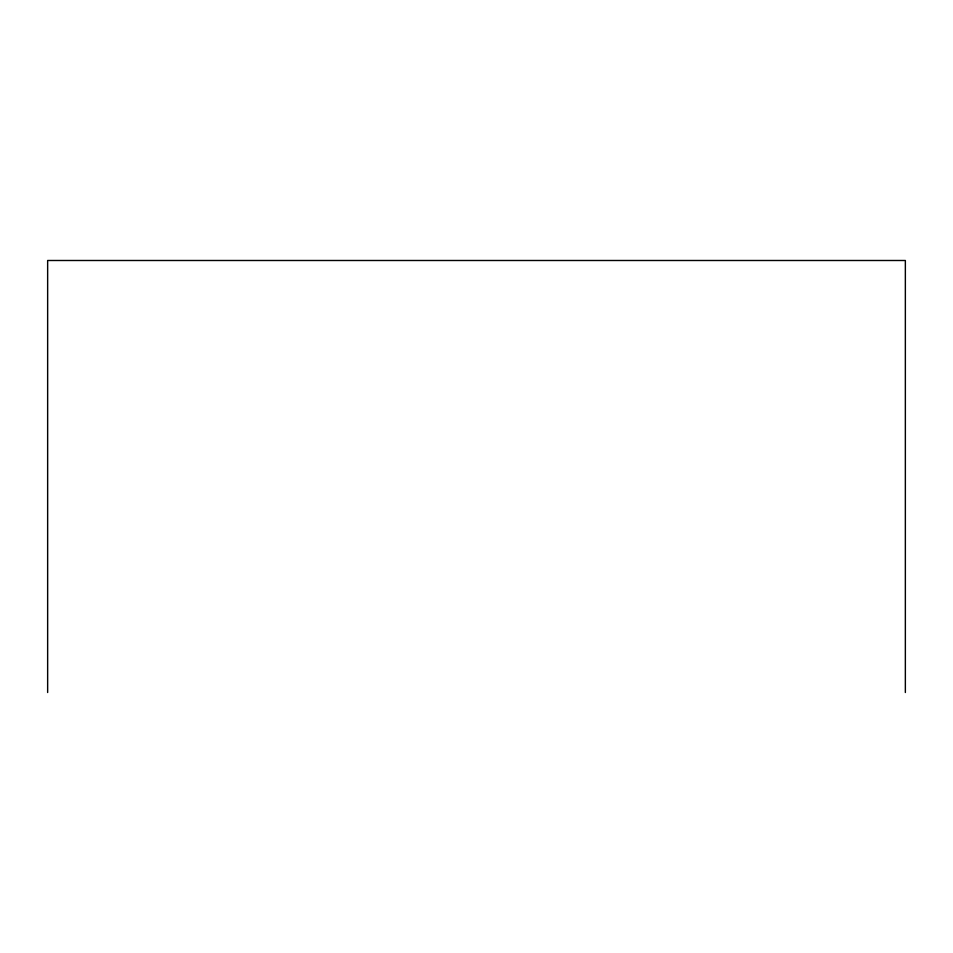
<?xml version="1.0" encoding="UTF-8"?>
<svg xmlns="http://www.w3.org/2000/svg" width="953" height="953" viewBox="0 0 953 953"><rect width="100%" height="100%" fill="white"/><g stroke="black" fill="none" stroke-linecap="round" stroke-linejoin="round"><path stroke-width="1.43" d="M905.35 692.509L905.35 260.491L47.65 260.491L47.65 692.509"/></g></svg>
